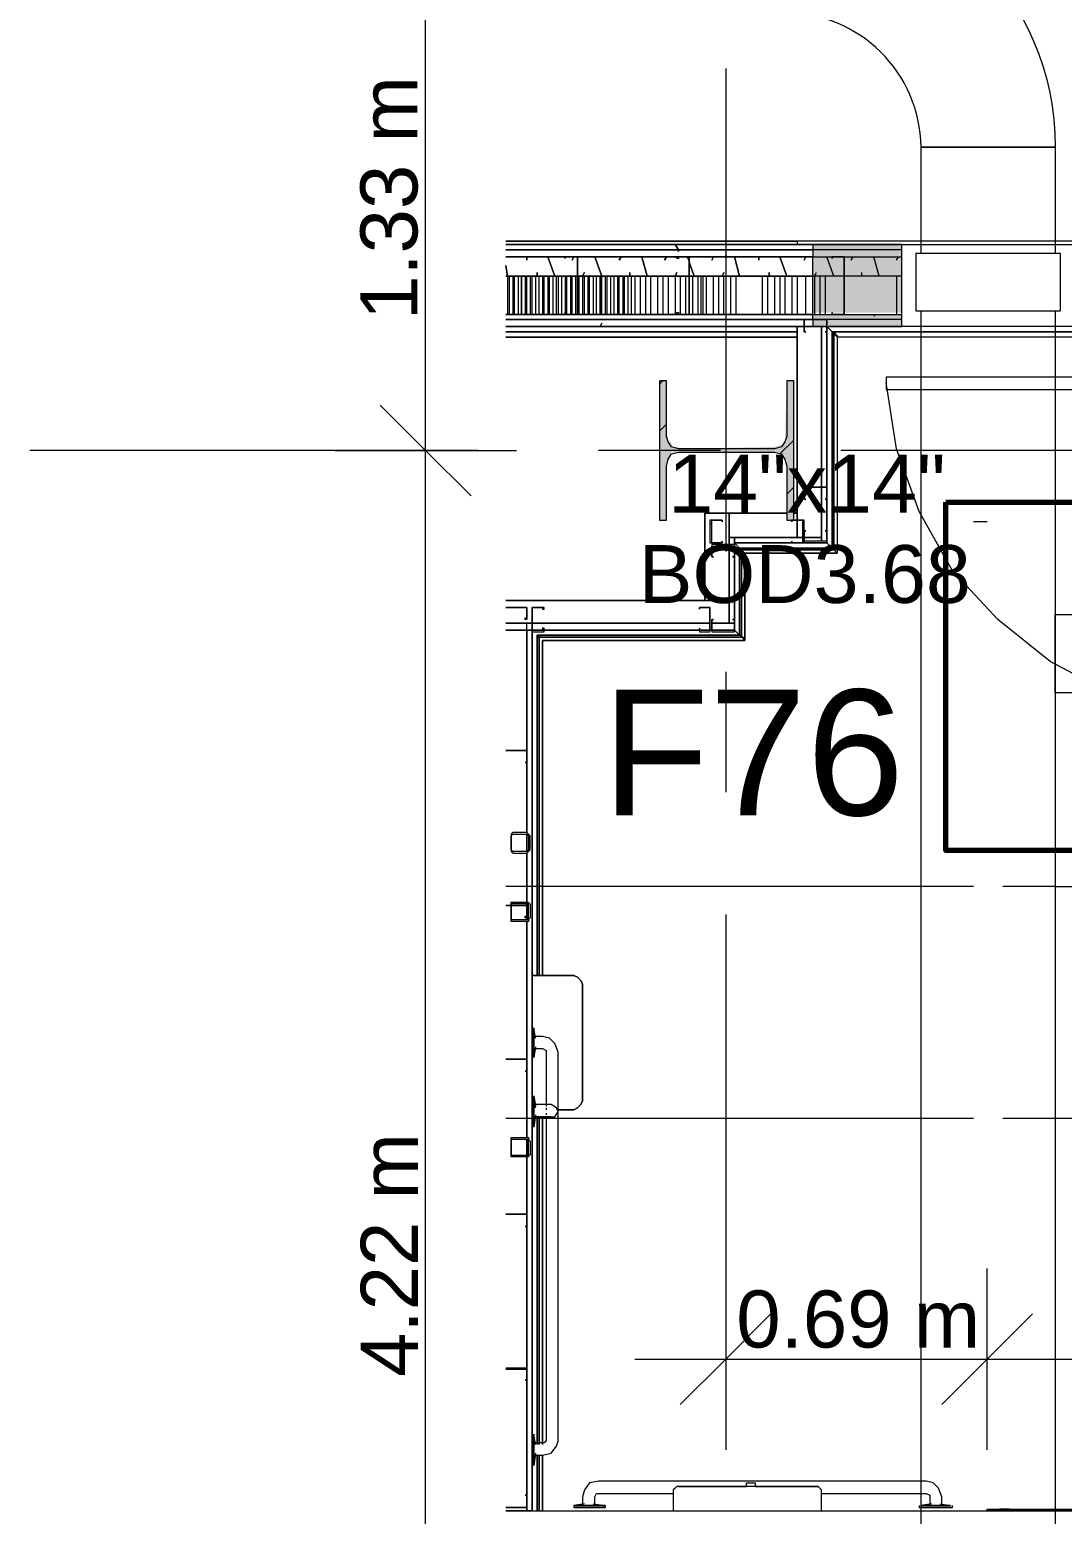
# Model space of a CAD drawing. Header units: metres. Extents: x -2 to 237, y -8 to 52.
# Drawn here: x 5.775 to 8.489, y 30.847 to 34.749 of the extents above; entities that cross this region are included whole.
import ezdxf

# ---------------------------------------------------------------- set-up
doc = ezdxf.new("R2010")
doc.units = ezdxf.units.M
doc.layers.add('HVAC - Ductos', color=5, linetype='Continuous', lineweight=0)
doc.layers.add('PDF3_Text', color=7, linetype='Continuous', lineweight=0)
doc.layers.add('PDF3_Geometry', color=7, linetype='Continuous', lineweight=0, true_color=0xaaaaaa)
doc.layers.add('PDF3_Solid Fills', color=7, linetype='Continuous', lineweight=0, true_color=0xffffff)
doc.styles.add('PDF ArialUnicodeMS-Bold-Identity-H', font='arial.ttf')
doc.styles.add('PDF Helvetica', font='')
doc.styles.get('PDF Helvetica').set_extended_font_data('Helvetica')

msp = doc.modelspace()

# ---------------------------------------------------------------- hatches: boundary and pattern name
at = {"layer": 'PDF3_Solid Fills', "lineweight": 0, "transparency": 33554559}
h = msp.add_hatch(color=256, dxfattribs=at)
h.paths.add_polyline_path([(8.0669, 34.17), (8.0669, 34.1837), (7.8331, 34.1837), (7.8331, 34.17)])
h.paths.add_polyline_path([(8.5207, 34.1837), (8.5207, 34.17), (16.5095, 34.17), (16.5095, 34.1837)])
h = msp.add_hatch(color=256, dxfattribs=at)
h.paths.add_polyline_path([(8.0669, 34.1516), (8.0669, 34.1699), (7.8331, 34.1699), (7.8331, 34.1516)])
h.paths.add_polyline_path([(8.5207, 34.1516), (16.5095, 34.1516), (16.5095, 34.1699), (8.5207, 34.1699)])
h = msp.add_hatch(color=256, dxfattribs=at)
h.paths.add_polyline_path([(8.0669, 34.1012), (8.0669, 34.1516), (7.8331, 34.1516), (7.8331, 34.1012)])
h.paths.add_polyline_path([(8.5335, 34.1012), (15.6295, 34.1058), (16.4407, 34.1058), (16.5094, 34.1012), (16.5095, 34.1012), (16.5095, 34.1516), (8.5207, 34.1516), (8.5207, 34.1012)])
h = msp.add_hatch(color=256, dxfattribs=at)
h.paths.add_polyline_path([(8.0669, 34.005), (8.0669, 34.1012), (7.8331, 34.1012), (7.8331, 34.005)])
h.paths.add_polyline_path([(16.152, 34.005), (16.5095, 34.005), (16.5095, 34.1012), (8.5207, 34.1012), (8.5207, 34.0004)])
h = msp.add_hatch(color=256, dxfattribs=at)
h.paths.add_polyline_path([(8.0669, 33.9867), (8.0669, 34.0004), (7.8331, 34.0004), (7.8331, 33.9867)])
h.paths.add_polyline_path([(8.5207, 34.0004), (8.5207, 33.9867), (16.5095, 33.9867), (16.5095, 34.0004)])
h = msp.add_hatch(color=256, dxfattribs=at)
h.paths.add_polyline_path([(8.0669, 33.9683), (8.0669, 33.9866), (7.8331, 33.9866), (7.8331, 33.9683)])
h.paths.add_polyline_path([(8.5207, 33.9866), (8.5207, 33.9683), (16.5095, 33.9683), (16.5095, 33.9866)])
msp.add_hatch(color=256, dxfattribs=at).paths.add_polyline_path([(7.4481, 33.6795), (7.4481, 33.8262), (7.4298, 33.8262), (7.4298, 33.4596), (7.4481, 33.4596), (7.4481, 33.6062), (7.4527, 33.6245), (7.4573, 33.6291), (7.4618, 33.6383), (7.7506, 33.6383), (7.7598, 33.6291), (7.7598, 33.6199), (7.7644, 33.6199), (7.7644, 33.4596), (7.7827, 33.4596), (7.7827, 33.8262), (7.7644, 33.8262), (7.7598, 33.6703), (7.7552, 33.6612), (7.7506, 33.6566), (7.7323, 33.6521), (7.4802, 33.6475), (7.4802, 33.6521), (7.4618, 33.6521), (7.4618, 33.6612), (7.4573, 33.6658), (7.4527, 33.6658), (7.4527, 33.6795)])

# ---------------------------------------------------------------- linework, layer by layer
at = {"layer": 'HVAC - Ductos', "lineweight": 0}
for points in [[(6.8156, 10.4051), (6.8156, 11.4134), (6.8156, 14.7502), (6.8156, 18.2289), (6.8156, 25.5898), (6.8156, 26.3553), (6.8156, 29.417), (6.8156, 33.6429), (6.8156, 34.9721), (6.8156, 39.8809), (6.8156, 42.938), (6.8156, 46.7926), (6.8156, 47.6818)], [(6.6965, 33.7621), (6.8156, 33.6429), (6.9348, 33.5237)], [(6.5773, 33.6429), (6.8156, 33.6429), (7.054, 33.6429)], [(8.2914, 33.455), (8.2548, 33.455)], [(8.571, 33.0058), (8.4702, 33.0058), (8.4702, 33.0104), (8.4702, 33.0195), (8.4702, 33.0379), (8.4702, 33.0562), (8.4702, 33.0837), (8.4702, 33.1112), (8.4702, 33.1341), (8.4702, 33.1616), (8.4702, 33.18), (8.4702, 33.1983), (8.4702, 33.2075), (8.4702, 33.212), (8.571, 33.212)], [(8.1173, 32.497), (7.0265, 32.497)], [(8.2548, 32.497), (8.1173, 32.497)], [(8.4702, 32.497), (8.3327, 32.497)], [(8.4702, 32.497), (13.0307, 32.497), (13.0307, 31.8874), (9.5656, 31.8874)], [(8.1173, 31.8874), (7.0265, 31.8874)], [(8.2548, 31.8874), (8.1173, 31.8874)], [(8.4702, 31.8874), (8.3327, 31.8874)], [(9.309, 31.8874), (8.4702, 31.8874)], [(7.604, 31.4933), (7.604, 31.255), (7.604, 31.0166)], [(8.2914, 31.0166), (8.2914, 31.255), (8.2914, 31.4933)], [(7.7231, 31.3741), (7.604, 31.255), (7.4848, 31.1358)], [(8.4106, 31.3741), (8.2914, 31.255), (8.1723, 31.1358)], [(7.3656, 31.255), (8.2914, 31.255), (13.7228, 31.255)]]:
    msp.add_lwpolyline(points, dxfattribs=at)
msp.add_lwpolyline([(8.4702, 34.4403), (8.1173, 34.4403, 0.410052), (7.7598, 34.7933), (7.7598, 35.1508, -0.412952)], format="xyb", close=True, dxfattribs=at)
for points in [[(8.4702, 34.4403), (8.4702, 34.1608), (8.1173, 34.1608), (8.1173, 34.4403)], [(8.484, 34.1608), (8.1036, 34.1608), (8.1036, 34.0095), (8.484, 34.0095)], [(8.1173, 30.6683), (8.1173, 34.0095), (8.4702, 34.0095), (8.4702, 30.6683)]]:
    msp.add_lwpolyline(points, close=True, dxfattribs=at)
at = {"layer": 'PDF3_Geometry', "lineweight": 0}
for points in [[(7.604, 34.6467), (7.604, 33.377)], [(19.3879, 34.1699), (17.3987, 34.1699), (17.3987, 33.9683), (17.3987, 34.1699), (17.3987, 34.1837), (17.4078, 34.1837), (17.4033, 34.1837), (17.4078, 34.1837), (17.3987, 34.1837), (17.3987, 34.1929), (16.4545, 34.1929), (16.4545, 34.1837), (17.3987, 34.1837), (17.3987, 34.1929), (16.4545, 34.1929), (7.7919, 34.1929), (7.0265, 34.1929), (7.7919, 34.1929), (7.7919, 34.1837), (16.4545, 34.1837), (17.3987, 34.1837), (16.5095, 34.1837), (8.5207, 34.1837), (8.5207, 33.9683)], [(7.8744, 33.9683), (8.0669, 33.9683), (8.0669, 34.1837), (7.8331, 34.1837), (7.0265, 34.1837)], [(8.8965, 33.9683), (7.8744, 33.9683), (8.0669, 33.9683), (8.0669, 34.1837), (7.8331, 34.1837), (7.0265, 34.1837), (7.8331, 34.1837), (7.0265, 34.1837), (7.7919, 34.1837), (7.0265, 34.1837), (7.8331, 34.1837), (7.8331, 34.1699), (7.0265, 34.1699)], [(8.0669, 34.1837), (8.5207, 34.1837)], [(8.0669, 34.1699), (7.8331, 34.1699), (7.0265, 34.1699), (7.8331, 34.1699), (7.8331, 34.1516), (7.0265, 34.1516), (7.8331, 34.1516), (8.0669, 34.1516)], [(8.0669, 33.9866), (7.8331, 33.9866), (7.0265, 33.9866), (7.8331, 33.9866), (7.8331, 34.0004), (7.0265, 34.0004), (7.8331, 34.0004), (8.0669, 34.0004), (8.0669, 34.1012), (7.9156, 34.1012), (7.8331, 34.1012), (7.8331, 34.1516), (7.0265, 34.1516)], [(7.0265, 34.0004), (7.8331, 34.0004), (7.8331, 34.1012), (7.5077, 34.1012), (7.2144, 34.1012), (7.0265, 34.1012)], [(7.031, 34.1012), (7.031, 34.0004)], [(7.0356, 34.0004), (7.0356, 34.1012)], [(7.0448, 34.1012), (7.0448, 34.0004)], [(7.0494, 34.0004), (7.0494, 34.1012)], [(7.0585, 34.1012), (7.0585, 34.0004)], [(7.0769, 34.1012), (7.0769, 34.0004)], [(7.0814, 34.0004), (7.0814, 34.1012)], [(7.0906, 34.1012), (7.0906, 34.0004)], [(7.0952, 34.0004), (7.0952, 34.1012)], [(7.1044, 34.1012), (7.1044, 34.0004)], [(7.1135, 34.0004), (7.1135, 34.1012)], [(7.1227, 34.1012), (7.1227, 34.0004)], [(7.1273, 34.0004), (7.1273, 34.1012)], [(7.1365, 34.1012), (7.1365, 34.0004)], [(7.1411, 34.0004), (7.1411, 34.1012)], [(7.1502, 34.1012), (7.1502, 34.0004)], [(7.1594, 34.0004), (7.1594, 34.1012)], [(7.164, 34.1012), (7.164, 34.0004)], [(7.1731, 34.0004), (7.1731, 34.1012)], [(7.1822, 34.1012), (7.1822, 34.0004)], [(7.1868, 34.0004), (7.1868, 34.1012)], [(7.196, 34.1012), (7.196, 34.0004)], [(7.2006, 34.0004), (7.2006, 34.1012)], [(7.2098, 34.1012), (7.2098, 34.0004)], [(7.219, 34.0004), (7.219, 34.1012)], [(7.2281, 34.1012), (7.2281, 34.0004)], [(7.2327, 34.0004), (7.2327, 34.1012)], [(7.2419, 34.1012), (7.2419, 34.0004)], [(7.2465, 34.0004), (7.2465, 34.1012)], [(7.2556, 34.1012), (7.2556, 34.0004)], [(7.2648, 34.0004), (7.2648, 34.1012)], [(7.2785, 34.0004), (7.2785, 34.1012)], [(7.2877, 34.1012), (7.2877, 34.0004)], [(7.2923, 34.0004), (7.2923, 34.1012)], [(7.3015, 34.1012), (7.3015, 34.0004)], [(7.3106, 34.0004), (7.3106, 34.1012)], [(7.3198, 34.1012), (7.3198, 34.0004)], [(7.3244, 34.0004), (7.3244, 34.1012)], [(7.3335, 34.1012), (7.3335, 34.0004)], [(7.3381, 34.0004), (7.3381, 34.1012)], [(7.3473, 34.1012), (7.3473, 34.0004)], [(7.3564, 34.0004), (7.3564, 34.1012)], [(7.3656, 34.1012), (7.3656, 34.0004)], [(7.3794, 34.1012), (7.3794, 34.0004)], [(7.3931, 34.1012), (7.3931, 34.0004)], [(7.4069, 34.1012), (7.4069, 34.0004)], [(7.4252, 34.1012), (7.4252, 34.0004)], [(7.439, 34.1012), (7.439, 34.0004)], [(7.4527, 34.1012), (7.4527, 34.0004)], [(7.471, 34.1012), (7.471, 34.0004)], [(7.4848, 34.1012), (7.4848, 34.0004)], [(7.4986, 34.1012), (7.4986, 34.0004)], [(7.5169, 34.1012), (7.5169, 34.0004)], [(7.5306, 34.1012), (7.5306, 34.0004)], [(7.5398, 34.0004), (7.5398, 34.1012)], [(7.5444, 34.1012), (7.5444, 34.0004)], [(7.5536, 34.0004), (7.5536, 34.1012)], [(7.5719, 34.0004), (7.5719, 34.1012)], [(7.5856, 34.0004), (7.5856, 34.1012)], [(7.5994, 34.0004), (7.5994, 34.1012)], [(7.6177, 34.0004), (7.6177, 34.1012)], [(7.6314, 34.0004), (7.6314, 34.1012)], [(7.7002, 34.1012), (7.7002, 34.0004)], [(7.714, 34.1012), (7.714, 34.0004)], [(7.7323, 34.1012), (7.7323, 34.0004)], [(7.746, 34.1012), (7.746, 34.0004)], [(7.7598, 34.1012), (7.7598, 34.0004)], [(7.7781, 34.1012), (7.7781, 34.0004)], [(7.7919, 34.1012), (7.7919, 34.0004)], [(7.8148, 34.0004), (7.8148, 34.1012)], [(7.8377, 34.1012), (7.8377, 34.0004)], [(7.8515, 34.1012), (7.8515, 34.0004)], [(7.8652, 34.1012), (7.8652, 34.0004)], [(8.0531, 34.1012), (8.0531, 34.0004)], [(7.0265, 33.9866), (7.8331, 33.9866), (7.8331, 33.9683), (7.8698, 33.9683), (7.8836, 33.9545), (7.8836, 33.3862), (7.8836, 33.9545), (7.8836, 33.3862), (7.8836, 33.9545), (7.8836, 33.3862), (7.8836, 33.9545), (7.8836, 33.3862), (7.8698, 33.3999), (7.8698, 33.9683)], [(7.0265, 33.9683), (7.8102, 33.9683), (7.8331, 33.9683), (7.8698, 33.9683)], [(7.8836, 33.3862), (7.6406, 33.3862), (7.6452, 33.3816), (7.6498, 33.377), (7.6544, 33.3725), (7.6544, 33.1433), (7.6544, 33.1479), (7.6498, 33.1479), (7.6498, 33.1525), (7.6452, 33.1525), (7.6452, 33.157), (7.6406, 33.157), (7.6452, 33.157), (7.6452, 33.1525), (7.6498, 33.1525), (7.6498, 33.1479), (7.6544, 33.1479), (7.6544, 33.1433), (7.1227, 33.1433), (7.6544, 33.1433), (7.6544, 33.1479), (7.6498, 33.1479), (7.6498, 33.1525), (7.6452, 33.1525), (7.109, 33.1525), (7.109, 32.2633), (7.109, 33.157), (7.109, 32.2633), (7.109, 33.157), (7.109, 32.2633), (7.109, 33.1525), (7.6452, 33.1525), (7.6498, 33.1525), (7.6498, 33.1479), (7.6544, 33.1479), (7.6544, 33.1433), (7.6544, 33.3725), (7.6498, 33.377), (7.6452, 33.3816), (7.6452, 33.1525), (7.6452, 33.3816), (7.6452, 33.157), (7.6452, 33.3816), (7.6498, 33.377), (7.6544, 33.3725), (7.8973, 33.3725), (7.8927, 33.377), (7.8881, 33.3816), (7.6452, 33.3816), (7.8881, 33.3816), (7.6452, 33.3816), (7.8881, 33.3816), (7.6452, 33.3816), (7.8881, 33.3816), (7.8881, 33.9545), (7.8881, 33.3816), (7.8881, 33.9545)], [(7.8102, 33.9683), (7.8331, 33.9683), (7.8102, 33.9683)], [(7.8698, 33.9683), (7.8331, 33.9683)], [(7.8836, 33.9545), (7.8698, 33.9683)], [(7.8836, 33.9545), (8.9332, 33.9545)], [(7.8836, 33.9545), (8.9332, 33.9545)], [(8.9332, 33.9545), (7.8836, 33.9545)], [(8.9332, 33.9545), (7.8836, 33.9545)], [(7.8836, 33.9545), (7.8881, 33.9545), (7.8881, 33.9499), (7.8927, 33.9499), (7.8927, 33.9453), (7.8973, 33.9453), (7.8973, 33.9408), (7.8973, 33.3725)], [(8.9377, 33.9408), (7.8973, 33.9408), (7.8973, 33.9453), (7.8927, 33.9453), (7.8927, 33.9499), (7.8881, 33.9499), (7.8881, 33.9545), (8.9377, 33.9545), (7.8881, 33.9545), (8.9377, 33.9545)], [(16.5095, 33.9683), (8.5207, 33.9683), (8.0669, 33.9683)], [(7.4298, 33.8171), (7.439, 33.8262)], [(8.9515, 32.937), (8.956, 32.937), (8.7819, 32.9553), (8.6123, 33.0058), (8.4564, 33.0883), (8.319, 33.1983), (8.1998, 33.3266), (8.1127, 33.4825), (8.0531, 33.6475), (8.0256, 33.8216)], [(7.4298, 33.6933), (7.4481, 33.7116)], [(6.2519, 33.6429), (5.7752, 33.6429)], [(6.9531, 33.6429), (6.2519, 33.6429)], [(7.5902, 33.6429), (7.2694, 33.6429)], [(7.746, 33.6337), (7.7827, 33.6703)], [(9.1761, 33.6429), (7.9064, 33.6429)], [(7.7644, 33.5283), (7.7827, 33.5466)], [(7.0265, 33.1708), (7.0952, 33.1708), (7.0265, 33.1708), (7.0952, 33.1708), (7.5673, 33.1708), (7.6269, 33.1708), (7.6269, 33.3999), (7.6269, 33.3907), (7.6269, 33.4137), (7.6131, 33.4137), (7.7919, 33.4137), (7.8056, 33.4137), (7.6269, 33.4137), (7.6269, 33.3999), (7.6406, 33.3862), (7.6269, 33.3999)], [(7.6269, 33.3999), (7.6269, 33.2487)], [(7.6406, 33.3862), (7.6269, 33.3999)], [(7.8698, 33.3999), (7.6269, 33.3999)], [(7.7781, 33.3999), (7.6269, 33.3999)], [(7.6269, 33.3999), (7.7781, 33.3999)], [(7.6269, 33.3999), (7.6406, 33.3862)], [(7.8698, 33.3999), (7.6269, 33.3999)], [(7.8698, 33.3999), (7.8836, 33.3862)], [(7.8698, 33.3999), (7.8836, 33.3862)], [(7.6406, 33.3862), (7.6406, 33.157), (7.6269, 33.1708), (7.6269, 33.3953), (7.6269, 33.1708), (7.5673, 33.1708), (7.2373, 33.1708), (7.5673, 33.1708), (7.6269, 33.1708), (7.5673, 33.1708), (7.0952, 33.1708), (7.0952, 30.8562), (7.0952, 30.98), (7.0952, 30.8562), (7.0265, 30.8562), (12.6915, 30.8562)], [(7.6406, 33.3862), (7.8836, 33.3862)], [(7.6406, 33.3862), (7.8836, 33.3862)], [(7.8836, 33.3862), (7.6406, 33.3862)], [(7.8836, 33.3862), (7.6406, 33.3862)], [(7.6544, 33.3725), (7.6498, 33.377), (7.6452, 33.3816), (7.6406, 33.3862)], [(7.6406, 33.157), (7.6406, 33.3862)], [(7.6406, 33.3862), (7.8836, 33.3862)], [(7.8836, 33.3862), (7.8881, 33.3816), (7.8927, 33.377), (7.8973, 33.3725), (7.6544, 33.3725)], [(7.8973, 33.3725), (7.8927, 33.377), (7.8881, 33.3816), (7.8836, 33.3862)], [(7.6269, 33.1708), (7.6269, 33.2487)], [(7.0952, 32.2633), (7.0952, 33.1708), (7.5627, 33.1708), (7.0952, 33.1708), (7.0814, 33.1708), (7.0814, 32.6391), (7.0448, 32.6391), (7.0402, 32.6345), (7.0402, 32.63), (7.0448, 32.6345), (7.0814, 32.6345), (7.086, 32.63), (7.086, 32.5933), (7.0814, 32.5887), (7.0448, 32.5887), (7.0402, 32.5933), (7.0402, 32.5887), (7.0448, 32.5841), (7.0814, 32.5841), (7.086, 32.5887), (7.0906, 32.5933), (7.0906, 32.63), (7.086, 32.6345), (7.0814, 32.6391), (7.0814, 33.1891), (7.0265, 33.1891), (7.0952, 33.1891), (7.5627, 33.1891), (7.0952, 33.1891), (7.0265, 33.1891)], [(7.164, 31.9104), (7.196, 31.9104), (7.2052, 31.9104), (7.2144, 31.9149), (7.219, 31.9195), (7.2235, 31.9241), (7.2281, 31.9333), (7.2281, 31.9379), (7.2281, 32.2358), (7.2281, 32.2403), (7.2235, 32.2495), (7.219, 32.2541), (7.2144, 32.2587), (7.2052, 32.2633), (7.196, 32.2633), (7.0952, 32.2633), (7.196, 32.2633), (7.2052, 32.2633), (7.2144, 32.2587), (7.219, 32.2541), (7.2235, 32.2495), (7.2281, 32.2403), (7.2281, 32.2358), (7.2281, 31.9379), (7.2281, 31.9333), (7.2235, 31.9241), (7.219, 31.9195), (7.2144, 31.9149), (7.2052, 31.9104), (7.196, 31.9104), (7.164, 31.9104), (7.196, 31.9104), (7.2052, 31.9104), (7.2144, 31.9149), (7.219, 31.9195), (7.2235, 31.9241), (7.2281, 31.9333), (7.2281, 31.9379), (7.2281, 32.2358), (7.2281, 32.2403), (7.2235, 32.2495), (7.219, 32.2541), (7.2144, 32.2587), (7.2052, 32.2633), (7.196, 32.2633), (7.0952, 32.2633), (7.0952, 33.1708), (7.0952, 30.8562), (7.0952, 30.98), (7.0952, 30.8562), (7.5902, 30.8562)], [(7.0952, 32.2633), (7.0952, 33.1708)], [(7.0952, 32.2633), (7.0952, 33.1708)], [(7.6406, 33.157), (7.6269, 33.1708)], [(7.604, 33.0608), (7.604, 32.7445)], [(7.0402, 32.5933), (7.0402, 32.63), (7.0402, 32.5933)], [(7.0402, 32.4145), (7.0402, 32.4512), (7.0402, 32.4145)], [(7.604, 32.4237), (7.604, 31.1541)], [(7.1044, 32.0983), (7.0998, 32.1257), (7.0998, 32.1211), (7.0998, 32.1029), (7.0998, 32.08), (7.0998, 32.0616), (7.0998, 32.0479), (7.0998, 32.0524), (7.0998, 32.0708), (7.0998, 32.0891), (7.0998, 32.112), (7.0998, 32.1257)], [(7.0998, 31.0028), (7.1227, 31.0028), (7.1227, 30.8562), (7.1227, 31.0028), (7.1457, 31.0074), (7.1594, 31.0257), (7.164, 31.0395), (7.164, 32.0616), (7.1548, 32.0845), (7.1411, 32.0983), (7.1227, 32.1029), (7.0998, 32.1029)], [(7.1044, 32.0754), (7.0998, 32.0479)], [(7.0998, 32.0708), (7.1227, 32.0708), (7.1319, 32.0662), (7.1319, 32.0616), (7.1319, 31.9195)], [(7.1044, 31.9149), (7.0998, 31.947), (7.0998, 31.9379), (7.0998, 31.9241), (7.0998, 31.9012), (7.0998, 31.8783), (7.0998, 31.8691), (7.0998, 31.8645), (7.0998, 31.8737), (7.0998, 31.8874), (7.0998, 31.9104), (7.0998, 31.9333), (7.0998, 31.9424), (7.0998, 31.947), (7.0998, 31.9424), (7.0998, 31.9333), (7.0998, 31.9104), (7.0998, 31.8874), (7.0998, 31.8737), (7.0998, 31.8645), (7.0998, 31.8691), (7.0998, 31.8783), (7.0998, 31.9012), (7.0998, 31.9241), (7.0998, 31.9379), (7.0998, 31.947), (7.1044, 31.9195)], [(7.1044, 31.8966), (7.0998, 31.8645), (7.1044, 31.892), (7.1227, 31.892), (7.1273, 31.892), (7.1411, 31.892), (7.1457, 31.892), (7.1548, 31.892), (7.164, 31.9058), (7.1594, 31.9149), (7.1457, 31.9241), (7.1411, 31.9241), (7.1227, 31.9241), (7.0998, 31.9241)], [(7.1457, 31.9241), (7.1411, 31.9241), (7.1273, 31.9241), (7.1227, 31.9241), (7.1044, 31.9241)], [(7.1457, 31.892), (7.1411, 31.892), (7.1227, 31.892), (7.1227, 31.0303), (7.1227, 31.892), (7.0998, 31.892)], [(7.1319, 31.892), (7.1319, 31.0395), (7.1273, 31.0349), (7.1227, 31.0349), (7.0998, 31.0349)], [(7.109, 31.892), (7.109, 31.0303)], [(7.109, 31.0303), (7.109, 31.892)], [(7.109, 31.0303), (7.109, 31.892)], [(7.109, 31.892), (7.109, 31.0303)], [(7.1135, 31.0303), (7.1135, 31.892)], [(7.1135, 31.0303), (7.1135, 31.892)], [(7.1319, 31.9149), (7.1319, 31.9104)], [(7.1319, 31.9012), (7.1319, 31.8966)], [(7.0402, 31.7912), (7.0402, 31.8279), (7.0402, 31.7912)], [(7.0265, 31.232), (7.0769, 31.232), (7.0814, 31.232), (7.0814, 31.2274), (7.0814, 31.1999), (7.0769, 31.1999), (7.0814, 31.1999), (7.0814, 31.2274), (7.0769, 31.2274), (7.0265, 31.2274)], [(7.1044, 31.0303), (7.0998, 31.0578), (7.0998, 31.0487), (7.0998, 31.0349), (7.0998, 31.012), (7.0998, 30.9937), (7.0998, 30.98), (7.0998, 30.9754), (7.0998, 30.9845), (7.0998, 30.9983), (7.0998, 31.0211), (7.0998, 31.0441), (7.0998, 31.0533), (7.0998, 31.0578)], [(7.1044, 31.0074), (7.0998, 30.9754)], [(7.109, 31.0028), (7.109, 30.8562)], [(7.109, 30.8562), (7.109, 31.0028)], [(7.109, 30.8562), (7.109, 31.0028)], [(7.109, 31.0028), (7.109, 30.8562)], [(7.1135, 30.8562), (7.1135, 31.0028)], [(7.1135, 30.8562), (7.1135, 31.0028)], [(8.1723, 30.8699), (8.1723, 30.8928), (8.1631, 30.9157), (8.1494, 30.9295), (8.131, 30.9341), (7.2694, 30.9341), (7.2465, 30.9295), (7.2327, 30.9112), (7.2281, 30.8928), (7.2281, 30.8699)], [(7.2602, 30.8699), (7.2602, 30.8928), (7.2648, 30.902), (7.2694, 30.902), (7.4664, 30.902)], [(7.4802, 30.9203), (7.4756, 30.9203), (7.471, 30.9157), (7.4664, 30.9112), (7.4664, 30.8562), (7.856, 30.8562), (7.856, 30.9112), (7.8515, 30.9157), (7.8469, 30.9203)], [(7.7323, 30.9203), (7.8469, 30.9203), (7.4802, 30.9203), (7.6086, 30.9203)], [(7.659, 30.9203), (7.659, 30.9295), (7.6819, 30.9295), (7.6819, 30.9203)], [(7.6819, 30.9203), (7.7323, 30.9203), (7.6819, 30.9203)], [(7.856, 30.902), (8.131, 30.902), (8.1402, 30.8974), (8.1402, 30.8928), (8.1402, 30.8699)], [(7.0265, 30.8653), (7.0769, 30.8653), (7.0265, 30.8653)], [(7.2327, 30.8745), (7.2052, 30.8699), (7.2098, 30.8699), (7.2281, 30.8699), (7.2511, 30.8699), (7.2694, 30.8699), (7.2831, 30.8699), (7.2877, 30.8699), (7.2785, 30.8699), (7.2648, 30.8699), (7.2419, 30.8699), (7.219, 30.8699), (7.2052, 30.8699), (7.2052, 30.8653)], [(7.2556, 30.8745), (7.2877, 30.8699), (7.2877, 30.8653)], [(8.1127, 30.8699), (8.1127, 30.8653)], [(8.1448, 30.8745), (8.1173, 30.8699), (8.1219, 30.8699), (8.1402, 30.8699), (8.1586, 30.8699), (8.1814, 30.8699), (8.1952, 30.8699), (8.1906, 30.8699), (8.1723, 30.8699), (8.1494, 30.8699), (8.131, 30.8699), (8.1173, 30.8699)], [(8.1677, 30.8745), (8.1952, 30.8699)], [(8.1998, 30.8653), (8.1998, 30.8699)], [(8.3052, 30.8608), (8.8094, 30.8608)]]:
    msp.add_lwpolyline(points, dxfattribs=at)
at = {"layer": 'PDF3_Geometry', "color": 254, "lineweight": 0, "true_color": 0xeaeaea}
for points in [[(7.4802, 34.1699), (7.4802, 34.1653), (7.4802, 34.1699), (7.471, 34.1837)], [(7.604, 34.1562), (7.604, 34.1516)], [(7.274, 33.9683), (7.2785, 33.9775)]]:
    msp.add_lwpolyline(points, close=True, dxfattribs=at)
at = {"layer": 'PDF3_Geometry', "color": 254, "lineweight": 0, "true_color": 0xdddddd}
for points in [[(7.0814, 34.1516), (7.0814, 34.1425)], [(7.1365, 34.1516), (7.1548, 34.1012)], [(7.2052, 34.1516), (7.2006, 34.1425)], [(7.2602, 34.1516), (7.2785, 34.1012)], [(7.329, 34.1516), (7.3244, 34.1425)], [(7.384, 34.1516), (7.3977, 34.1012)], [(7.4481, 34.1516), (7.4436, 34.1425)], [(7.5031, 34.1516), (7.5077, 34.1425)], [(7.5719, 34.1516), (7.5673, 34.1425)], [(7.6269, 34.1516), (7.6406, 34.1012)], [(7.6911, 34.1516), (7.6911, 34.1425)], [(7.746, 34.1516), (7.7644, 34.1012)], [(7.8148, 34.1516), (7.8102, 34.1425)], [(7.0265, 34.1287), (7.031, 34.1012)], [(7.109, 34.1104), (7.109, 34.1012)], [(7.2327, 34.1104), (7.2281, 34.1012)], [(7.3519, 34.1104), (7.3519, 34.1012)], [(7.4756, 34.1104), (7.471, 34.1012)], [(7.5077, 34.1379), (7.5215, 34.1012)], [(7.5994, 34.1104), (7.5948, 34.1012)], [(7.7186, 34.1104), (7.7186, 34.1012)]]:
    msp.add_lwpolyline(points, close=True, dxfattribs=at)
at = {"layer": 'PDF3_Geometry', "lineweight": 0}
for points in [[(7.1822, 34.1471), (7.1822, 34.1516)], [(7.2098, 34.1516), (7.2144, 34.1516), (7.2144, 34.005), (7.2144, 34.0004), (7.2098, 34.0004), (7.1822, 34.0004), (7.1822, 34.005), (7.1822, 34.0004), (7.2098, 34.0004), (7.2144, 34.0004), (7.2144, 34.005), (7.2144, 34.1516), (7.2098, 34.1516), (7.1822, 34.1516)], [(7.5077, 34.1516), (7.5077, 34.005), (7.5077, 34.0004), (7.4756, 34.0004), (7.4756, 34.005), (7.4802, 34.005), (7.4802, 34.0004), (7.5077, 34.0004), (7.5077, 34.005), (7.5077, 34.1516), (7.4802, 34.1516), (7.4802, 34.1471), (7.4756, 34.1471), (7.4756, 34.1516)], [(7.8836, 34.1471), (7.8836, 34.1516)], [(7.9156, 34.1516), (7.9156, 34.005), (7.9156, 34.0004), (7.8836, 34.0004), (7.8836, 34.005), (7.8836, 34.0004), (7.9156, 34.0004), (7.9156, 34.005), (7.9156, 34.1516), (7.8836, 34.1516)], [(7.8331, 34.1012), (7.5077, 34.1012), (7.2144, 34.1012), (7.0265, 34.1012), (7.2144, 34.1012), (7.5077, 34.1012)], [(7.0677, 34.1012), (7.0677, 34.0004)], [(7.274, 34.0004), (7.274, 34.1012)], [(7.8698, 33.9545), (7.8698, 33.9866), (7.8102, 33.9866), (7.8102, 33.9545), (7.8148, 33.9545), (7.8102, 33.9545), (7.8102, 33.9866), (7.8698, 33.9866), (7.8698, 33.9545), (7.8652, 33.9545)], [(7.7919, 33.9545), (7.7919, 33.9683), (7.7919, 33.4779), (7.7919, 33.4595), (7.7919, 33.4137), (7.7919, 33.4595), (7.7919, 33.4779), (7.7827, 33.4779), (7.7919, 33.4779), (7.7919, 33.9683), (7.7919, 33.9545), (7.0265, 33.9545), (7.7919, 33.9545), (7.0265, 33.9545), (7.7919, 33.9545), (7.0265, 33.9545), (7.7919, 33.9545), (7.0265, 33.9545), (7.7919, 33.9545), (7.0265, 33.9545), (7.7919, 33.9545), (7.0265, 33.9545), (7.7919, 33.9545), (7.0265, 33.9545)], [(7.0265, 33.9683), (7.8102, 33.9683)], [(7.0265, 33.9683), (7.659, 33.9683), (7.0265, 33.9683), (7.8102, 33.9683), (7.8331, 33.9683), (7.8102, 33.9683)], [(7.0265, 33.9408), (7.7919, 33.9408), (7.7919, 33.9453), (7.7919, 33.9408)], [(7.8698, 33.4045), (7.8698, 33.3999), (7.8698, 33.9683), (7.8836, 33.9545), (7.8836, 33.3862), (7.8698, 33.3999), (7.8698, 33.9683), (7.8698, 33.3999), (7.7919, 33.3999), (7.6269, 33.3999), (7.8698, 33.3999), (7.8056, 33.3999), (7.856, 33.3999), (7.8698, 33.3999)], [(7.856, 33.4045), (7.856, 33.4137), (7.8102, 33.4137), (7.856, 33.4137), (7.856, 33.5466), (7.856, 33.9683), (7.856, 33.5466)], [(7.8698, 33.9545), (7.8698, 33.5466)], [(7.8881, 33.3816), (7.8881, 33.9545), (7.8881, 33.9499), (7.8927, 33.9499), (7.8927, 33.9453), (7.8973, 33.9453), (7.8973, 33.9408), (7.8973, 33.3725), (7.8927, 33.377)], [(7.8881, 33.3816), (7.8881, 33.9545)], [(8.9377, 33.8216), (8.9377, 33.8354), (8.0256, 33.8354), (8.0256, 33.8033), (8.9286, 33.8033), (8.9286, 33.8216)], [(7.7827, 33.4595), (7.7827, 33.8262), (7.7644, 33.8262), (7.7644, 33.6795), (7.7598, 33.6658), (7.7506, 33.6521), (7.7323, 33.6475), (7.4802, 33.6475), (7.4618, 33.6521), (7.4527, 33.6658), (7.4481, 33.6795), (7.4481, 33.8262), (7.4298, 33.8262), (7.4298, 33.4595), (7.4481, 33.4595), (7.4481, 33.6016), (7.4527, 33.6199), (7.4618, 33.6337), (7.4802, 33.6383), (7.7323, 33.6383), (7.7506, 33.6337), (7.7598, 33.6199), (7.7644, 33.6016), (7.7644, 33.4595)], [(7.8698, 33.5145), (7.8698, 33.5466), (7.8102, 33.5466), (7.8102, 33.5145), (7.8148, 33.5145), (7.8102, 33.5145), (7.8102, 33.5466), (7.8698, 33.5466), (7.8698, 33.5145), (7.8652, 33.5145)], [(7.6131, 33.4779), (7.6131, 33.4137), (7.6131, 33.3953), (7.6131, 33.4779), (7.549, 33.4779), (7.549, 33.2487), (7.0265, 33.2487), (7.549, 33.2487), (7.549, 33.4779), (7.6269, 33.4779), (7.7644, 33.4779)], [(7.8698, 33.5145), (7.8698, 33.432)], [(7.5948, 33.4595), (7.5673, 33.4595), (7.5627, 33.4595), (7.5627, 33.3999), (7.5673, 33.3999), (7.5948, 33.3999), (7.5948, 33.4045), (7.5948, 33.3999), (7.5673, 33.3999), (7.5673, 33.4595), (7.5948, 33.4595), (7.5948, 33.455)], [(7.7781, 33.3999), (7.8056, 33.3999), (7.8102, 33.3999), (7.8102, 33.4595), (7.8056, 33.4595), (7.7781, 33.4595), (7.7781, 33.455), (7.7781, 33.4595), (7.8056, 33.4595), (7.8056, 33.3999), (7.7781, 33.3999), (7.7781, 33.4045)], [(7.8102, 33.432), (7.8102, 33.4045), (7.8102, 33.3999), (7.8698, 33.3999), (7.8698, 33.4045), (7.8698, 33.432), (7.8652, 33.432), (7.8698, 33.432), (7.8698, 33.4045), (7.8102, 33.4045), (7.8102, 33.432), (7.8148, 33.432)], [(7.109, 33.157), (7.6452, 33.157), (7.1135, 33.157), (7.6452, 33.157), (7.109, 33.157), (7.6406, 33.157), (7.6406, 33.3862), (7.6406, 33.157), (7.6406, 33.3862), (7.6406, 33.157), (7.6406, 33.3862), (7.6406, 33.157), (7.109, 33.157), (7.6406, 33.157), (7.109, 33.157), (7.109, 32.2633)], [(7.6131, 33.1891), (7.6269, 33.1891), (7.5673, 33.1891), (7.6131, 33.1891), (7.6131, 33.2487), (7.549, 33.2487), (7.6131, 33.2487), (7.6131, 33.3907)], [(7.6269, 33.3633), (7.6269, 33.3907), (7.6269, 33.3953), (7.5673, 33.3953), (7.5673, 33.3907), (7.5673, 33.3633), (7.5719, 33.3633), (7.5673, 33.3633), (7.5673, 33.3907), (7.6269, 33.3907), (7.6269, 33.3633), (7.6223, 33.3633)], [(7.6269, 33.3633), (7.6269, 33.1983)], [(7.6406, 33.3862), (7.8836, 33.3862)], [(7.6452, 33.157), (7.6452, 33.3816)], [(7.0769, 33.2303), (7.0814, 33.2303), (7.0814, 33.1983), (7.0769, 33.1983), (7.0769, 33.2029), (7.0814, 33.2029), (7.0814, 33.2303), (7.0769, 33.2303), (7.0265, 33.2303)], [(7.1273, 33.2303), (7.0952, 33.2303), (7.0952, 33.1708), (7.0952, 33.1662), (7.1273, 33.1662), (7.1273, 33.1754), (7.1227, 33.1754), (7.1227, 33.1708), (7.0952, 33.1708), (7.0952, 33.2303), (7.1227, 33.2303), (7.1227, 33.2257), (7.1273, 33.2257)], [(7.5352, 33.1662), (7.5627, 33.1662), (7.5627, 33.1708), (7.5627, 33.2303), (7.5352, 33.2303), (7.5352, 33.2257), (7.5352, 33.2303), (7.5627, 33.2303), (7.5627, 33.1708), (7.5352, 33.1708), (7.5352, 33.1754)], [(7.0952, 33.1662), (7.0952, 30.8562)], [(7.1135, 33.1525), (7.1135, 32.2633), (7.1135, 33.157), (7.6406, 33.157), (7.109, 33.157), (7.6406, 33.157), (7.6269, 33.1708), (7.6406, 33.157), (7.1135, 33.157), (7.1135, 32.2633)], [(7.5673, 33.1983), (7.5673, 33.1708), (7.5673, 33.1662), (7.6269, 33.1662), (7.6269, 33.1708), (7.6269, 33.1983), (7.6223, 33.1983), (7.6269, 33.1983), (7.6269, 33.1708), (7.5673, 33.1708), (7.5673, 33.1983), (7.5719, 33.1983)], [(7.6269, 33.1708), (7.5673, 33.1708)], [(7.1135, 33.157), (7.1135, 32.2633)], [(7.1227, 33.1433), (7.1227, 32.2633)], [(7.0769, 32.8545), (7.0814, 32.8545), (7.0814, 32.8499), (7.0814, 32.8225), (7.0769, 32.8225), (7.0814, 32.8225), (7.0814, 32.8499), (7.0814, 32.8545), (7.0769, 32.8545), (7.0265, 32.8545)], [(7.0814, 32.5887), (7.0814, 32.6345)], [(7.0814, 32.4099), (7.0814, 32.4558), (7.0814, 32.5841), (7.0814, 32.4558)], [(7.0769, 32.4466), (7.0814, 32.4466), (7.0814, 32.4145), (7.0769, 32.4145), (7.0769, 32.4191), (7.0814, 32.4191), (7.0814, 32.4466), (7.0769, 32.4466), (7.0402, 32.4466), (7.0265, 32.4466), (7.0402, 32.4466)], [(7.0448, 32.4099), (7.0814, 32.4099), (7.086, 32.4099), (7.086, 32.4145), (7.086, 32.4512), (7.0814, 32.4512), (7.0448, 32.4512), (7.0402, 32.4512), (7.0402, 32.4558), (7.0448, 32.4558), (7.0814, 32.4558), (7.086, 32.4558), (7.086, 32.4512), (7.0906, 32.4512), (7.0906, 32.4145), (7.086, 32.4099), (7.086, 32.4053), (7.0814, 32.4053), (7.0448, 32.4053), (7.0402, 32.4053), (7.0402, 32.4099), (7.0402, 32.4145), (7.0402, 32.4099)], [(7.0814, 31.837), (7.0814, 32.4053)], [(7.0998, 32.0479), (7.0998, 32.0524), (7.0998, 32.0662), (7.0998, 32.0845), (7.0998, 32.1074), (7.0998, 32.1211), (7.0998, 32.1257), (7.0998, 32.1211), (7.0998, 32.1074), (7.0998, 32.0845), (7.0998, 32.0662), (7.0998, 32.0524)], [(7.0998, 32.0983), (7.0998, 32.0937), (7.0998, 32.0891), (7.0998, 32.0845), (7.0998, 32.08), (7.0998, 32.0754), (7.0998, 32.0708), (7.0998, 32.0754), (7.0998, 32.08), (7.0998, 32.0845), (7.0998, 32.0891), (7.0998, 32.0937)], [(7.0769, 32.0433), (7.0814, 32.0433), (7.0814, 32.0387), (7.0814, 32.0112), (7.0769, 32.0112), (7.0814, 32.0112), (7.0814, 32.0387), (7.0814, 32.0433), (7.0769, 32.0433), (7.0265, 32.0433)], [(7.0998, 31.8645), (7.0998, 31.8691), (7.0998, 31.8874), (7.0998, 31.9058), (7.0998, 31.9241), (7.0998, 31.9424), (7.0998, 31.947), (7.0998, 31.9424), (7.0998, 31.9241), (7.0998, 31.9058), (7.0998, 31.8874), (7.0998, 31.8691)], [(7.0998, 31.8645), (7.0998, 31.8691), (7.0998, 31.8874), (7.0998, 31.9058), (7.0998, 31.9241), (7.0998, 31.9424), (7.0998, 31.947), (7.0998, 31.9424), (7.0998, 31.9241), (7.0998, 31.9058), (7.0998, 31.8874), (7.0998, 31.8691)], [(7.0998, 31.9058), (7.0998, 31.9104), (7.0998, 31.9149), (7.0998, 31.9195), (7.0998, 31.9149), (7.0998, 31.9104), (7.0998, 31.9058), (7.0998, 31.9012), (7.0998, 31.8966), (7.0998, 31.892), (7.0998, 31.8966), (7.0998, 31.9012), (7.0998, 31.9058), (7.0998, 31.9012), (7.0998, 31.8966), (7.0998, 31.892), (7.0998, 31.8966), (7.0998, 31.9012), (7.0998, 31.9058), (7.0998, 31.9104), (7.0998, 31.9149), (7.0998, 31.9195), (7.0998, 31.9149), (7.0998, 31.9104)], [(7.109, 31.892), (7.109, 31.0303)], [(7.109, 31.0303), (7.109, 31.892)], [(7.1135, 31.892), (7.1135, 31.0303)], [(7.1135, 31.892), (7.1135, 31.0303)], [(7.0814, 31.7912), (7.086, 31.7912), (7.086, 31.8279), (7.086, 31.8324), (7.0814, 31.8324), (7.0448, 31.8324), (7.0402, 31.8324), (7.0402, 31.8279), (7.0402, 31.8324), (7.0402, 31.837), (7.0448, 31.837), (7.0814, 31.837), (7.086, 31.837), (7.086, 31.8324), (7.0906, 31.8279), (7.0906, 31.7912), (7.086, 31.7912), (7.086, 31.7866), (7.0814, 31.7866), (7.0448, 31.7866), (7.0402, 31.7866), (7.0402, 31.7912), (7.0448, 31.7912)], [(7.0952, 31.8691), (7.0952, 31.0533)], [(7.0952, 31.8691), (7.0952, 31.0533)], [(7.0814, 31.7912), (7.0814, 31.8324)], [(7.0814, 30.8562), (7.0814, 31.7866)], [(7.0769, 31.6354), (7.0814, 31.6354), (7.0814, 31.6033), (7.0769, 31.6033), (7.0814, 31.6033), (7.0814, 31.6354), (7.0769, 31.6354), (7.0265, 31.6354)], [(7.0998, 30.9754), (7.0998, 30.98), (7.0998, 30.9983), (7.0998, 31.0166), (7.0998, 31.0349), (7.0998, 31.0533), (7.0998, 31.0578), (7.0998, 31.0533), (7.0998, 31.0349), (7.0998, 31.0166), (7.0998, 30.9983), (7.0998, 30.98)], [(7.0998, 31.0028), (7.0998, 31.0074), (7.0998, 31.012), (7.0998, 31.0166), (7.0998, 31.0211), (7.0998, 31.0257), (7.0998, 31.0303), (7.0998, 31.0257), (7.0998, 31.0211), (7.0998, 31.0166), (7.0998, 31.012), (7.0998, 31.0074)], [(7.109, 31.0028), (7.109, 30.8562)], [(7.109, 30.8562), (7.109, 31.0028)], [(7.1135, 31.0028), (7.1135, 30.8562)], [(7.1135, 31.0028), (7.1135, 30.8562)], [(7.6086, 30.9203), (7.659, 30.9203)], [(7.0769, 30.8974), (7.0814, 30.8974)], [(7.0814, 30.8653), (7.0769, 30.8653), (7.0814, 30.8653), (7.0814, 30.8974)], [(7.2877, 30.8699), (7.2785, 30.8699), (7.2648, 30.8699), (7.2465, 30.8699), (7.2235, 30.8699), (7.2098, 30.8699), (7.2052, 30.8699), (7.2098, 30.8699), (7.2235, 30.8699), (7.2465, 30.8699), (7.2648, 30.8699), (7.2785, 30.8699)], [(7.2877, 30.8653), (7.2831, 30.8653), (7.2648, 30.8653), (7.2465, 30.8653), (7.2235, 30.8653), (7.2098, 30.8653), (7.2052, 30.8653), (7.2098, 30.8653), (7.2235, 30.8653), (7.2465, 30.8653), (7.2648, 30.8653), (7.2831, 30.8653)], [(7.2327, 30.8699), (7.2373, 30.8699), (7.2419, 30.8699), (7.2465, 30.8699), (7.2511, 30.8699), (7.2556, 30.8699), (7.2602, 30.8699), (7.2556, 30.8699), (7.2511, 30.8699), (7.2465, 30.8699), (7.2419, 30.8699), (7.2373, 30.8699)], [(8.1998, 30.8653), (8.1906, 30.8653), (8.1769, 30.8653), (8.154, 30.8653), (8.1356, 30.8653), (8.1173, 30.8653), (8.1127, 30.8653), (8.1173, 30.8653), (8.1356, 30.8653), (8.154, 30.8653), (8.1769, 30.8653), (8.1906, 30.8653)], [(8.1952, 30.8699), (8.1906, 30.8699), (8.1769, 30.8699), (8.154, 30.8699), (8.1356, 30.8699), (8.1219, 30.8699), (8.1173, 30.8699), (8.1219, 30.8699), (8.1356, 30.8699), (8.154, 30.8699), (8.1769, 30.8699), (8.1906, 30.8699)], [(8.1677, 30.8699), (8.1631, 30.8699), (8.1586, 30.8699), (8.154, 30.8699), (8.1494, 30.8699), (8.1448, 30.8699), (8.1402, 30.8699), (8.1448, 30.8699), (8.1494, 30.8699), (8.154, 30.8699), (8.1586, 30.8699), (8.1631, 30.8699)], [(8.2914, 30.8608), (8.8232, 30.8608), (8.8232, 30.8562), (8.2914, 30.8562)], [(8.3511, 30.8608), (8.3465, 30.8608), (8.3419, 30.8608), (8.3373, 30.8608), (8.3327, 30.8608), (8.3282, 30.8608), (8.3236, 30.8608), (8.3282, 30.8608), (8.3327, 30.8608), (8.3373, 30.8608), (8.3419, 30.8608), (8.3465, 30.8608)]]:
    msp.add_lwpolyline(points, close=True, dxfattribs=at)
at = {"layer": 'PDF3_Geometry', "color": 254, "lineweight": 0, "true_color": 0xdddddd}
for points in [[(7.8881, 34.1012), (7.8698, 34.1516)], [(7.934, 34.1425), (7.9386, 34.1516)], [(8.0073, 34.1012), (7.9936, 34.1516)], [(8.0531, 34.1425), (8.0577, 34.1516)], [(7.8377, 34.1012), (7.8423, 34.1104)], [(7.9615, 34.1012), (7.9615, 34.1104)]]:
    msp.add_lwpolyline(points, dxfattribs=at)
at = {"layer": 'PDF3_Geometry', "color": 254, "lineweight": 0, "true_color": 0xd2d2d2}
for points in [[(7.2144, 34.1012), (7.2144, 34.1058)], [(7.5627, 33.4504), (7.5673, 33.4504)]]:
    msp.add_lwpolyline(points, dxfattribs=at)
at = {"layer": 'PDF3_Geometry', "color": 254, "lineweight": 0, "true_color": 0xeaeaea}
msp.add_lwpolyline([(7.9981, 34.0004), (7.9936, 33.9958)], dxfattribs=at)
at = {"layer": 'PDF3_Geometry', "color": 232, "lineweight": 70, "true_color": 0xe91e64}
msp.add_lwpolyline([(8.1827, 33.507), (9.5165, 33.507), (9.5165, 32.5915), (8.1827, 32.5915)], close=True, dxfattribs=at)

# ---------------------------------------------------------------- texts
at = {"layer": 'PDF3_Text', "lineweight": 0, "char_height": 0.15008, "attachment_point": 4, "rotation": 90, "style": 'PDF Helvetica'}
for s, insert in [('1.33 m', (6.7201, 33.9858)), ('4.22 m', (6.7201, 31.2082))]:
    msp.add_mtext(s, dxfattribs=dict(at, insert=insert))
at = {"layer": 'PDF3_Text', "lineweight": 0, "attachment_point": 4, "style": 'PDF Helvetica'}
for s, insert, char_height in [('14"x14"', (7.4531, 33.5554), 0.15195), ('BOD3.68', (7.3752, 33.317), 0.15195), ('0.69 m', (7.6319, 31.3592), 0.15008)]:
    msp.add_mtext(s, dxfattribs=dict(at, insert=insert, char_height=char_height))
at = {"layer": 'PDF3_Text', "color": 232, "lineweight": 70, "true_color": 0xe91e64, "insert": (7.2786, 32.8468), "char_height": 0.33001, "attachment_point": 4, "style": 'PDF ArialUnicodeMS-Bold-Identity-H'}
msp.add_mtext('F76', dxfattribs=at)

doc.saveas('drawing.dxf')
